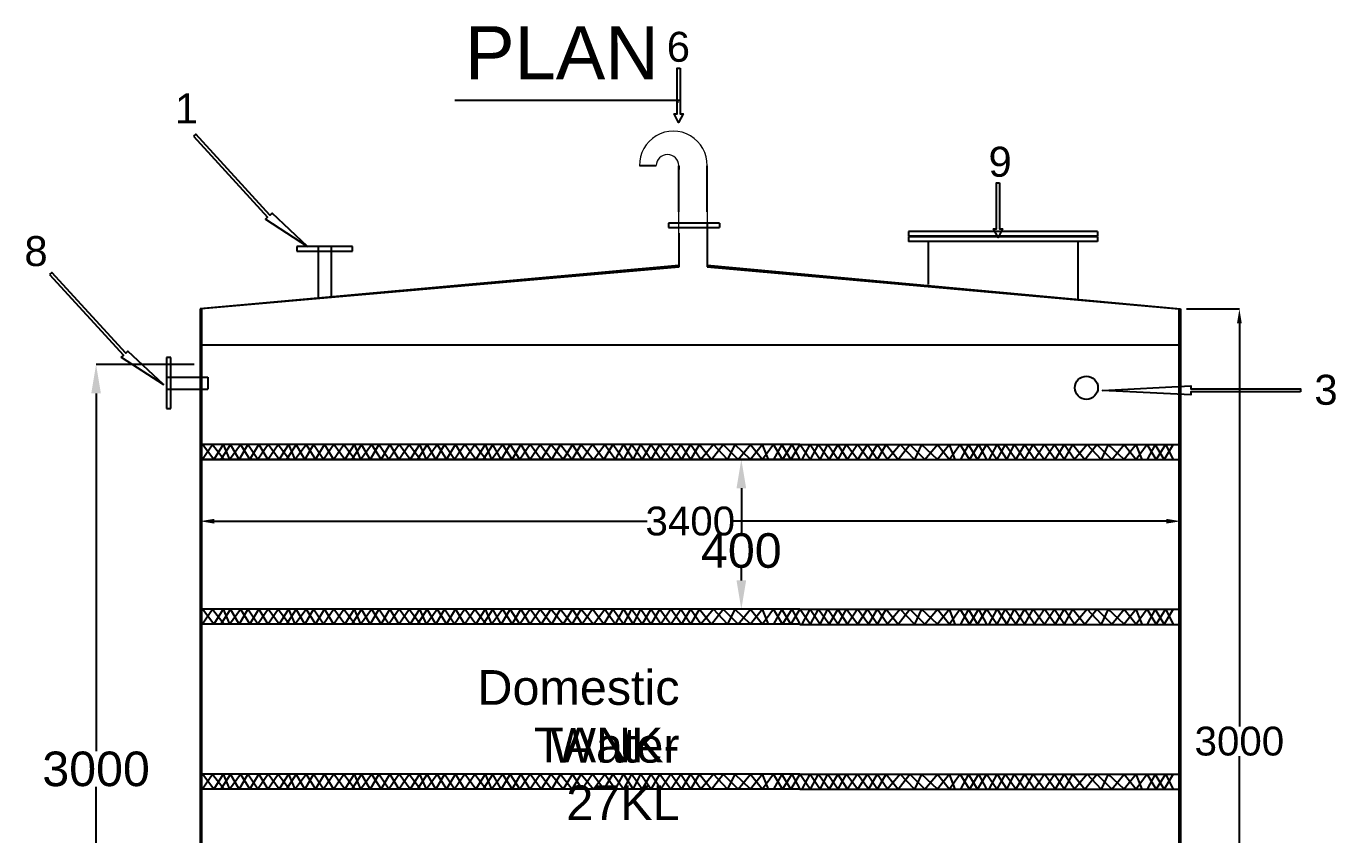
# Model space of a CAD drawing. Header units: millimetres. Extents: x 11098 to 43438, y 8603 to 21518.
# Drawn here: x 33229 to 37769, y 13327 to 16132 of the extents above; entities that cross this region are included whole.
import ezdxf

# ---------------------------------------------------------------- set-up
doc = ezdxf.new("R2010")
doc.units = ezdxf.units.MM
doc.header["$MEASUREMENT"] = 0
doc.layers.add('TEXT', color=5, linetype='Continuous')
doc.styles.get("Standard").update_dxf_attribs({"font": 'arial.ttf'})
doc.dimstyles.get("Standard").update_dxf_attribs({"dimtxt": 100, "dimasz": 50, "dimexe": 0.18, "dimexo": 20, "dimgap": 0.5, "dimtad": 0, "dimtih": 1, "dimtoh": 1, "dimdec": 0, "dimzin": 0, "dimdsep": 46, "dimtxsty": 'Standard', "dimcen": 0.09, "dimadec": 0, "dimazin": 0, "dimtfac": 1, "dimtdec": 0, "dimtofl": 0, "dimtmove": 0, "dimatfit": 3, "dimfxl": 1, "dimtolj": 1, "dimtzin": 0, "dimarcsym": 0})

# ---------------------------------------------------------------- blocks, each defined once
blk = doc.blocks.new('*D21')
at = {"color": 0, "lineweight": -2, "transparency": 16777216}
for p, q in [((33811.3, 14958.4), (33470.7, 14958.4)), ((33470.9, 14858.4), (33470.9, 13616.7)), ((33470.9, 12251.4), (33470.9, 13493.1)), ((33811.3, 12151.4), (33470.7, 12151.4))]:
    blk.add_line(p, q, dxfattribs=at)
at = {"color": 0, "transparency": 16777216}
for points in [[(33454.2, 14858.4), (33487.6, 14858.4), (33470.9, 14958.4)], [(33454.2, 12251.4), (33487.6, 12251.4), (33470.9, 12151.4)]]:
    blk.add_solid(points, dxfattribs=at)
at = {"layer": 'Defpoints', "color": 0, "transparency": 16777216}
for p in [(33831.3, 14958.4), (33470.9, 12151.4), (33831.3, 12151.4)]:
    blk.add_point(p, dxfattribs=at)
at = {"color": 0, "transparency": 16777216, "insert": (33470.9, 13554.9), "char_height": 120, "attachment_point": 5}
blk.add_mtext('\\A1;3000', dxfattribs=at)
blk = doc.blocks.new('*D22')
at = {"color": 0, "lineweight": -2, "transparency": 16777216}
for p, q in [((35720.3, 14629.2), (35708, 14629.2)), ((35708.2, 14529.2), (35708.2, 14374.2)), ((35708.2, 14209.4), (35708.2, 14250.7)), ((35720.3, 14109.4), (35708, 14109.4))]:
    blk.add_line(p, q, dxfattribs=at)
at = {"color": 0, "transparency": 16777216}
for points in [[(35691.5, 14529.2), (35724.8, 14529.2), (35708.2, 14629.2)], [(35691.5, 14209.4), (35724.8, 14209.4), (35708.2, 14109.4)]]:
    blk.add_solid(points, dxfattribs=at)
at = {"layer": 'Defpoints', "color": 0, "transparency": 16777216}
for p in [(35740.3, 14629.2), (35708.2, 14109.4), (35740.3, 14109.4)]:
    blk.add_point(p, dxfattribs=at)
at = {"color": 0, "transparency": 16777216, "insert": (35708.2, 14312.4), "char_height": 120, "attachment_point": 5}
blk.add_mtext('\\A1;400', dxfattribs=at)
blk = doc.blocks.new('*D137')
at = {"color": 0, "lineweight": -2, "transparency": 16777216}
for p, q in [((33831.3, 14609.2), (33831.3, 14414.7)), ((37231.3, 14609.2), (37231.3, 14414.7)), ((33881.3, 14414.9), (35381.7, 14414.9)), ((37181.3, 14414.9), (35680.9, 14414.9))]:
    blk.add_line(p, q, dxfattribs=at)
at = {"color": 0, "transparency": 16777216}
for points in [[(33881.3, 14423.2), (33881.3, 14406.6), (33831.3, 14414.9)], [(37181.3, 14423.2), (37181.3, 14406.6), (37231.3, 14414.9)]]:
    blk.add_solid(points, dxfattribs=at)
at = {"layer": 'Defpoints', "color": 0, "transparency": 16777216}
for p in [(33831.3, 14629.2), (37231.3, 14629.2), (37231.3, 14414.9)]:
    blk.add_point(p, dxfattribs=at)
at = {"color": 0, "transparency": 16777216, "insert": (35531.3, 14414.9), "char_height": 100, "attachment_point": 5}
blk.add_mtext('\\A1;3400', dxfattribs=at)
blk = doc.blocks.new('*D138')
at = {"color": 0, "lineweight": -2, "transparency": 16777216}
for p, q in [((37251.3, 15151.4), (37435.2, 15151.4)), ((37435, 15101.4), (37435, 13703)), ((37435, 12201.4), (37435, 13599.8)), ((37251.3, 12151.4), (37435.2, 12151.4))]:
    blk.add_line(p, q, dxfattribs=at)
at = {"color": 0, "transparency": 16777216}
for points in [[(37426.7, 15101.4), (37443.4, 15101.4), (37435, 15151.4)], [(37426.7, 12201.4), (37443.4, 12201.4), (37435, 12151.4)]]:
    blk.add_solid(points, dxfattribs=at)
at = {"layer": 'Defpoints', "color": 0, "transparency": 16777216}
for p in [(37231.3, 15151.4), (37231.3, 12151.4), (37435, 12151.4)]:
    blk.add_point(p, dxfattribs=at)
at = {"color": 0, "transparency": 16777216, "insert": (37435, 13651.4), "char_height": 100, "attachment_point": 5}
blk.add_mtext('\\A1;3000', dxfattribs=at)

msp = doc.modelspace()

# ---------------------------------------------------------------- linework, layer by layer
for p, q in [((35495.5, 15874.7), (34715.3, 15874.7)), ((35491, 15868.5), (35490.3, 15868.5)), ((35413.1, 15648.3), (35355.4, 15648.3)), ((35491, 15648.3), (35491, 15634.8)), ((35491, 15487.6), (35491, 15648.3)), ((35589.3, 15487.6), (35589.3, 15648.3)), ((35523.4, 15449.4), (35455.8, 15449.4)), ((35455.8, 15449.4), (35455.8, 15433.9)), ((35565, 15449.4), (35523.4, 15449.4)), ((35632.6, 15449.4), (35565, 15449.4)), ((35589.3, 15449.4), (35589.3, 15414.6)), ((35632.6, 15449.4), (35632.6, 15433.9)), ((35455.8, 15433.9), (35565, 15433.9)), ((35491, 15414.6), (35491, 15296.5)), ((35565, 15433.9), (35632.6, 15433.9)), ((35589.3, 15414.6), (35589.3, 15297)), ((36942.8, 15419.9), (36287.8, 15419.9)), ((36287.8, 15419.9), (36287.8, 15404.3)), ((36942.8, 15404.3), (36287.8, 15404.3)), ((36942.8, 15401), (36287.8, 15401)), ((36287.8, 15401), (36287.8, 15385.4)), ((36942.8, 15419.9), (36942.8, 15404.3)), ((36942.8, 15401), (36942.8, 15385.4)), ((34241, 15368.2), (34167.3, 15368.2)), ((34167.3, 15368.2), (34167.3, 15351.2)), ((34167.3, 15351.2), (34286.3, 15351.2)), ((34241, 15368.2), (34241, 15186.9)), ((34286.3, 15368.2), (34241, 15368.2)), ((34286.3, 15368.2), (34286.3, 15190.9)), ((34360, 15368.2), (34286.3, 15368.2)), ((34286.3, 15351.2), (34360, 15351.2)), ((34360, 15351.2), (34360, 15368.2)), ((36942.8, 15385.4), (36287.8, 15385.4)), ((36355.4, 15385.4), (36355.4, 15236.3)), ((36875.2, 15385.4), (36875.2, 15182.4)), ((35491, 15302.5), (33831.3, 15151.4)), ((35589.2, 15303), (37231.3, 15151.4)), ((35491, 15296.5), (33836.5, 15151.4)), ((35589.3, 15297), (37225.3, 15151.2)), ((33831.3, 15151.4), (33831.3, 14958.4)), ((33831.3, 15151.4), (33836.5, 15151.4)), ((33836.5, 15151.4), (33836.5, 12151.4)), ((37225.3, 15151.2), (37225.3, 15152)), ((37225.3, 15151.2), (37225.3, 12151.4)), ((37225.3, 15151.2), (37231.3, 15151.2)), ((37231.3, 14629.2), (37231.3, 15151.4)), ((37231.3, 15151.4), (37231.3, 12151.4)), ((33831.3, 15026.9), (37231.3, 15026.9)), ((33715, 14982.7), (33715, 14915.1)), ((33730.6, 14982.7), (33715, 14982.7)), ((33730.6, 14915.1), (33730.6, 14982.7)), ((33831.3, 14958.4), (33831.3, 12151.4)), ((33831.3, 14958.4), (33831.3, 14915.1)), ((33715, 14915.1), (33857.9, 14915.1)), ((33715, 14915.1), (33715, 14873.5)), ((33730.6, 14805.9), (33730.6, 14915.1)), ((33831.3, 14915.1), (33831.3, 14915.1)), ((33857.9, 14915.1), (33857.9, 14873.5)), ((33715, 14873.5), (33857.9, 14873.5)), ((33715, 14873.5), (33715, 14805.9)), ((33715, 14805.9), (33730.6, 14805.9)), ((35910.5, 14681.2), (33831.3, 14681.2)), ((33839.3, 14629.2), (33875.1, 14681.2)), ((33878.7, 14629.2), (33840.4, 14681.2)), ((33875.1, 14681.2), (33914.7, 14629.2)), ((33911.2, 14681.2), (33878.7, 14629.2)), ((33937.3, 14681.2), (33903.9, 14629.2)), ((33911.2, 14681.2), (33933.4, 14629.2)), ((33933.4, 14629.2), (33971.7, 14681.2)), ((33967.1, 14629.2), (33937.3, 14681.2)), ((33997.4, 14681.2), (33967.1, 14629.2)), ((33971.7, 14681.2), (34004.6, 14629.2)), ((34031.8, 14629.2), (33997.4, 14681.2)), ((34004.6, 14629.2), (34035.3, 14681.2)), ((34067.6, 14681.2), (34031.8, 14629.2)), ((34035.3, 14681.2), (34066.5, 14629.2)), ((34066.5, 14629.2), (34102.3, 14681.2)), ((34105.9, 14629.2), (34067.6, 14681.2)), ((34102.3, 14681.2), (34141.9, 14629.2)), ((34138.4, 14681.2), (34105.9, 14629.2)), ((34164.5, 14681.2), (34131, 14629.2)), ((34138.4, 14681.2), (34160.6, 14629.2)), ((34160.6, 14629.2), (34198.8, 14681.2)), ((34194.3, 14629.2), (34164.5, 14681.2)), ((34224.6, 14681.2), (34194.3, 14629.2)), ((34198.8, 14681.2), (34231.8, 14629.2)), ((34259, 14629.2), (34224.6, 14681.2)), ((34231.8, 14629.2), (34262.5, 14681.2)), ((34294.7, 14681.2), (34259, 14629.2)), ((34262.5, 14681.2), (34293.6, 14629.2)), ((34293.6, 14629.2), (34329.4, 14681.2)), ((34333.1, 14629.2), (34294.7, 14681.2)), ((34329.4, 14681.2), (34369.1, 14629.2)), ((34365.6, 14681.2), (34333.1, 14629.2)), ((34391.7, 14681.2), (34358.2, 14629.2)), ((34365.6, 14681.2), (34387.8, 14629.2)), ((34387.8, 14629.2), (34426, 14681.2)), ((34421.5, 14629.2), (34391.7, 14681.2)), ((34451.8, 14681.2), (34421.5, 14629.2)), ((34426, 14681.2), (34459, 14629.2)), ((34486.1, 14629.2), (34451.8, 14681.2)), ((34459, 14629.2), (34489.6, 14681.2)), ((34521.9, 14681.2), (34486.1, 14629.2)), ((34489.6, 14681.2), (34520.8, 14629.2)), ((34520.8, 14629.2), (34556.6, 14681.2)), ((34560.3, 14629.2), (34521.9, 14681.2)), ((34556.6, 14681.2), (34596.2, 14629.2)), ((34592.8, 14681.2), (34560.3, 14629.2)), ((34618.8, 14681.2), (34585.4, 14629.2)), ((34592.8, 14681.2), (34615, 14629.2)), ((34615, 14629.2), (34653.2, 14681.2)), ((34648.7, 14629.2), (34618.8, 14681.2)), ((34678.9, 14681.2), (34648.7, 14629.2)), ((34653.2, 14681.2), (34686.1, 14629.2)), ((34713.3, 14629.2), (34678.9, 14681.2)), ((34686.1, 14629.2), (34716.8, 14681.2)), ((34749.1, 14681.2), (34713.3, 14629.2)), ((34716.8, 14681.2), (34748, 14629.2)), ((34748, 14629.2), (34783.8, 14681.2)), ((34787.5, 14629.2), (34749.1, 14681.2)), ((35910.5, 14681.2), (34766.9, 14681.2)), ((34783.8, 14681.2), (34823.4, 14629.2)), ((34820, 14681.2), (34787.5, 14629.2)), ((34846, 14681.2), (34812.6, 14629.2)), ((34820, 14681.2), (34842.2, 14629.2)), ((34842.2, 14629.2), (34880.4, 14681.2)), ((34875.8, 14629.2), (34846, 14681.2)), ((34906.1, 14681.2), (34875.8, 14629.2)), ((34880.4, 14681.2), (34913.3, 14629.2)), ((34940.5, 14629.2), (34906.1, 14681.2)), ((34913.3, 14629.2), (34944, 14681.2)), ((34976.3, 14681.2), (34940.5, 14629.2)), ((34944, 14681.2), (34975.2, 14629.2)), ((34975.2, 14629.2), (35011, 14681.2)), ((35014.6, 14629.2), (34976.3, 14681.2)), ((35011, 14681.2), (35050.6, 14629.2)), ((35047.1, 14681.2), (35014.6, 14629.2)), ((35090, 14629.2), (35047.1, 14681.2)), ((35050.6, 14629.2), (35080.8, 14681.2)), ((35080.8, 14681.2), (35122, 14629.2)), ((35122.4, 14681.2), (35090, 14629.2)), ((35122, 14629.2), (35153.3, 14681.2)), ((35156.4, 14629.2), (35122.4, 14681.2)), ((35153.3, 14681.2), (35195.8, 14629.2)), ((35192.7, 14681.2), (35156.4, 14629.2)), ((35231.8, 14629.2), (35192.7, 14681.2)), ((35195.8, 14629.2), (35234.6, 14681.2)), ((35262.9, 14681.2), (35231.8, 14629.2)), ((35234.6, 14681.2), (35272, 14629.2)), ((35299.3, 14629.2), (35262.9, 14681.2)), ((35272, 14629.2), (35299.6, 14681.2)), ((35327.6, 14681.2), (35299.3, 14629.2)), ((35299.6, 14681.2), (35333.6, 14629.2)), ((35364.6, 14629.2), (35327.6, 14681.2)), ((35333.6, 14629.2), (35360.2, 14681.2)), ((35360.2, 14681.2), (35395.8, 14629.2)), ((35394.7, 14681.2), (35364.6, 14629.2)), ((35429.2, 14629.2), (35394.7, 14681.2)), ((35395.8, 14629.2), (35425.1, 14681.2)), ((35425.1, 14681.2), (35464, 14629.2)), ((35463.9, 14681.2), (35429.2, 14629.2)), ((35501.1, 14629.2), (35463.9, 14681.2)), ((35464, 14629.2), (35498.2, 14681.2)), ((35498.2, 14681.2), (35533.2, 14629.2)), ((35531.9, 14681.2), (35501.1, 14629.2)), ((35567.9, 14629.2), (35531.9, 14681.2)), ((35533.2, 14629.2), (35562.8, 14681.2)), ((35562.8, 14681.2), (35604.5, 14629.2)), ((35611.6, 14681.2), (35567.9, 14629.2)), ((35604.5, 14629.2), (35645.3, 14681.2)), ((35660.5, 14629.2), (35611.6, 14681.2)), ((35645.3, 14681.2), (35697.3, 14629.2)), ((35685.1, 14681.2), (35660.5, 14629.2)), ((35740.3, 14629.2), (35685.1, 14681.2)), ((35697.3, 14629.2), (35740.3, 14681.2)), ((35781.8, 14681.2), (35740.3, 14629.2)), ((35740.3, 14681.2), (35781.8, 14629.2)), ((35802.4, 14629.2), (35781.8, 14681.2)), ((35819.7, 14681.2), (35781.8, 14629.2)), ((35851.1, 14629.2), (35819.7, 14681.2)), ((35848.3, 14681.2), (35820, 14629.2)), ((35879.4, 14629.2), (35848.3, 14681.2)), ((35883.1, 14681.2), (35851.1, 14629.2)), ((35910.5, 14681.2), (35879.4, 14629.2)), ((35883.1, 14681.2), (35910.5, 14629.2)), ((35910.5, 14681.2), (37231.3, 14681.2)), ((35946.9, 14629.2), (35910.5, 14681.2)), ((35919.6, 14629.2), (35947.2, 14681.2)), ((35975.1, 14681.2), (35946.9, 14629.2)), ((35947.2, 14681.2), (35981.2, 14629.2)), ((36012.2, 14629.2), (35975.1, 14681.2)), ((35981.2, 14629.2), (36007.8, 14681.2)), ((36007.8, 14681.2), (36043.4, 14629.2)), ((36042.3, 14681.2), (36012.2, 14629.2)), ((36076.8, 14629.2), (36042.3, 14681.2)), ((36043.4, 14629.2), (36072.6, 14681.2)), ((36072.6, 14681.2), (36111.6, 14629.2)), ((36111.5, 14681.2), (36076.8, 14629.2)), ((36148.7, 14629.2), (36111.5, 14681.2)), ((36111.6, 14629.2), (36145.8, 14681.2)), ((36145.8, 14681.2), (36180.8, 14629.2)), ((36179.4, 14681.2), (36148.7, 14629.2)), ((36215.5, 14629.2), (36179.4, 14681.2)), ((36180.8, 14629.2), (36210.3, 14681.2)), ((36210.3, 14681.2), (36252.1, 14629.2)), ((36259.2, 14681.2), (36215.5, 14629.2)), ((36252.1, 14629.2), (36292.9, 14681.2)), ((36308.1, 14629.2), (36259.2, 14681.2)), ((36292.9, 14681.2), (36344.9, 14629.2)), ((36332.7, 14681.2), (36308.1, 14629.2)), ((36387.8, 14629.2), (36332.7, 14681.2)), ((36344.9, 14629.2), (36387.8, 14681.2)), ((36429.4, 14681.2), (36387.8, 14629.2)), ((36387.8, 14681.2), (36429.4, 14629.2)), ((36450, 14629.2), (36429.4, 14681.2)), ((36467.3, 14681.2), (36429.4, 14629.2)), ((36498.7, 14629.2), (36467.3, 14681.2)), ((36495.9, 14681.2), (36467.6, 14629.2)), ((36527, 14629.2), (36495.9, 14681.2)), ((36530.7, 14681.2), (36498.7, 14629.2)), ((36558.1, 14681.2), (36527, 14629.2)), ((36530.7, 14681.2), (36558.1, 14629.2)), ((36594.5, 14629.2), (36558.1, 14681.2)), ((36567.2, 14629.2), (36594.8, 14681.2)), ((36622.7, 14681.2), (36594.5, 14629.2)), ((36594.8, 14681.2), (36628.8, 14629.2)), ((36659.8, 14629.2), (36622.7, 14681.2)), ((36628.8, 14629.2), (36655.4, 14681.2)), ((36655.4, 14681.2), (36691, 14629.2)), ((36689.9, 14681.2), (36659.8, 14629.2)), ((36724.4, 14629.2), (36689.9, 14681.2)), ((36691, 14629.2), (36720.2, 14681.2)), ((36720.2, 14681.2), (36759.2, 14629.2)), ((36759.1, 14681.2), (36724.4, 14629.2)), ((36796.3, 14629.2), (36759.1, 14681.2)), ((36759.2, 14629.2), (36793.4, 14681.2)), ((36793.4, 14681.2), (36828.4, 14629.2)), ((36827, 14681.2), (36796.3, 14629.2)), ((36863.1, 14629.2), (36827, 14681.2)), ((36828.4, 14629.2), (36857.9, 14681.2)), ((36857.9, 14681.2), (36899.7, 14629.2)), ((36906.8, 14681.2), (36863.1, 14629.2)), ((36899.7, 14629.2), (36940.5, 14681.2)), ((36955.7, 14629.2), (36906.8, 14681.2)), ((36940.5, 14681.2), (36992.5, 14629.2)), ((36980.3, 14681.2), (36955.7, 14629.2)), ((37035.4, 14629.2), (36980.3, 14681.2)), ((36992.5, 14629.2), (37035.4, 14681.2)), ((37077, 14681.2), (37035.4, 14629.2)), ((37035.4, 14681.2), (37077, 14629.2)), ((37097.6, 14629.2), (37077, 14681.2)), ((37114.9, 14681.2), (37077, 14629.2)), ((37146.3, 14629.2), (37114.9, 14681.2)), ((37143.4, 14681.2), (37115.2, 14629.2)), ((37174.6, 14629.2), (37143.4, 14681.2)), ((37178.3, 14681.2), (37146.3, 14629.2)), ((37205.7, 14681.2), (37174.6, 14629.2)), ((37178.3, 14681.2), (37205.7, 14629.2)), ((35910.5, 14629.2), (33831.3, 14629.2)), ((33831.3, 14629.2), (35910.5, 14629.2)), ((35910.5, 14629.2), (37231.3, 14629.2)), ((35910.5, 14109.4), (33831.3, 14109.4)), ((33839.3, 14057.4), (33875.1, 14109.4)), ((33878.7, 14057.4), (33840.4, 14109.4)), ((33875.1, 14109.4), (33914.7, 14057.4)), ((33911.2, 14109.4), (33878.7, 14057.4)), ((33937.3, 14109.4), (33903.9, 14057.4)), ((33911.2, 14109.4), (33933.4, 14057.4)), ((33933.4, 14057.4), (33971.7, 14109.4)), ((33967.1, 14057.4), (33937.3, 14109.4)), ((33997.4, 14109.4), (33967.1, 14057.4)), ((33971.7, 14109.4), (34004.6, 14057.4)), ((34031.8, 14057.4), (33997.4, 14109.4)), ((34004.6, 14057.4), (34035.3, 14109.4)), ((34067.6, 14109.4), (34031.8, 14057.4)), ((34035.3, 14109.4), (34066.5, 14057.4)), ((34066.5, 14057.4), (34102.3, 14109.4)), ((34105.9, 14057.4), (34067.6, 14109.4)), ((34102.3, 14109.4), (34141.9, 14057.4)), ((34138.4, 14109.4), (34105.9, 14057.4)), ((34164.5, 14109.4), (34131, 14057.4)), ((34138.4, 14109.4), (34160.6, 14057.4)), ((34160.6, 14057.4), (34198.8, 14109.4)), ((34194.3, 14057.4), (34164.5, 14109.4)), ((34224.6, 14109.4), (34194.3, 14057.4)), ((34198.8, 14109.4), (34231.8, 14057.4)), ((34259, 14057.4), (34224.6, 14109.4)), ((34231.8, 14057.4), (34262.5, 14109.4)), ((34294.7, 14109.4), (34259, 14057.4)), ((34262.5, 14109.4), (34293.6, 14057.4)), ((34293.6, 14057.4), (34329.4, 14109.4)), ((34333.1, 14057.4), (34294.7, 14109.4)), ((34329.4, 14109.4), (34369.1, 14057.4)), ((34365.6, 14109.4), (34333.1, 14057.4)), ((34391.7, 14109.4), (34358.2, 14057.4)), ((34365.6, 14109.4), (34387.8, 14057.4)), ((34387.8, 14057.4), (34426, 14109.4)), ((34421.5, 14057.4), (34391.7, 14109.4)), ((34451.8, 14109.4), (34421.5, 14057.4)), ((34426, 14109.4), (34459, 14057.4)), ((34486.1, 14057.4), (34451.8, 14109.4)), ((34459, 14057.4), (34489.6, 14109.4)), ((34521.9, 14109.4), (34486.1, 14057.4)), ((34489.6, 14109.4), (34520.8, 14057.4)), ((34520.8, 14057.4), (34556.6, 14109.4)), ((34560.3, 14057.4), (34521.9, 14109.4)), ((34556.6, 14109.4), (34596.2, 14057.4)), ((34592.8, 14109.4), (34560.3, 14057.4)), ((34618.8, 14109.4), (34585.4, 14057.4)), ((34592.8, 14109.4), (34615, 14057.4)), ((34615, 14057.4), (34653.2, 14109.4)), ((34648.7, 14057.4), (34618.8, 14109.4)), ((34678.9, 14109.4), (34648.7, 14057.4)), ((34653.2, 14109.4), (34686.1, 14057.4)), ((34713.3, 14057.4), (34678.9, 14109.4)), ((34686.1, 14057.4), (34716.8, 14109.4)), ((34749.1, 14109.4), (34713.3, 14057.4)), ((34716.8, 14109.4), (34748, 14057.4)), ((34748, 14057.4), (34783.8, 14109.4)), ((34787.5, 14057.4), (34749.1, 14109.4)), ((35910.5, 14109.4), (34766.9, 14109.4)), ((34783.8, 14109.4), (34823.4, 14057.4)), ((34820, 14109.4), (34787.5, 14057.4)), ((34846, 14109.4), (34812.6, 14057.4)), ((34820, 14109.4), (34842.2, 14057.4)), ((34842.2, 14057.4), (34880.4, 14109.4)), ((34875.8, 14057.4), (34846, 14109.4)), ((34906.1, 14109.4), (34875.8, 14057.4)), ((34880.4, 14109.4), (34913.3, 14057.4)), ((34940.5, 14057.4), (34906.1, 14109.4)), ((34913.3, 14057.4), (34944, 14109.4)), ((34976.3, 14109.4), (34940.5, 14057.4)), ((34944, 14109.4), (34975.2, 14057.4)), ((34975.2, 14057.4), (35011, 14109.4)), ((35014.6, 14057.4), (34976.3, 14109.4)), ((35011, 14109.4), (35050.6, 14057.4)), ((35047.1, 14109.4), (35014.6, 14057.4)), ((35090, 14057.4), (35047.1, 14109.4)), ((35050.6, 14057.4), (35080.8, 14109.4)), ((35080.8, 14109.4), (35122, 14057.4)), ((35122.4, 14109.4), (35090, 14057.4)), ((35122, 14057.4), (35153.3, 14109.4)), ((35156.4, 14057.4), (35122.4, 14109.4)), ((35153.3, 14109.4), (35195.8, 14057.4)), ((35192.7, 14109.4), (35156.4, 14057.4)), ((35231.8, 14057.4), (35192.7, 14109.4)), ((35195.8, 14057.4), (35234.6, 14109.4)), ((35262.9, 14109.4), (35231.8, 14057.4)), ((35234.6, 14109.4), (35272, 14057.4)), ((35299.3, 14057.4), (35262.9, 14109.4)), ((35272, 14057.4), (35299.6, 14109.4)), ((35327.6, 14109.4), (35299.3, 14057.4)), ((35299.6, 14109.4), (35333.6, 14057.4)), ((35364.6, 14057.4), (35327.6, 14109.4)), ((35333.6, 14057.4), (35360.2, 14109.4)), ((35360.2, 14109.4), (35395.8, 14057.4)), ((35394.7, 14109.4), (35364.6, 14057.4)), ((35429.2, 14057.4), (35394.7, 14109.4)), ((35395.8, 14057.4), (35425.1, 14109.4)), ((35425.1, 14109.4), (35464, 14057.4)), ((35463.9, 14109.4), (35429.2, 14057.4)), ((35501.1, 14057.4), (35463.9, 14109.4)), ((35464, 14057.4), (35498.2, 14109.4)), ((35498.2, 14109.4), (35533.2, 14057.4)), ((35531.9, 14109.4), (35501.1, 14057.4)), ((35567.9, 14057.4), (35531.9, 14109.4)), ((35533.2, 14057.4), (35562.8, 14109.4)), ((35562.8, 14109.4), (35604.5, 14057.4)), ((35611.6, 14109.4), (35567.9, 14057.4)), ((35604.5, 14057.4), (35645.3, 14109.4)), ((35660.5, 14057.4), (35611.6, 14109.4)), ((35645.3, 14109.4), (35697.3, 14057.4)), ((35685.1, 14109.4), (35660.5, 14057.4)), ((35740.3, 14057.4), (35685.1, 14109.4)), ((35697.3, 14057.4), (35740.3, 14109.4)), ((35781.8, 14109.4), (35740.3, 14057.4)), ((35740.3, 14109.4), (35781.8, 14057.4)), ((35802.4, 14057.4), (35781.8, 14109.4)), ((35819.7, 14109.4), (35781.8, 14057.4)), ((35851.1, 14057.4), (35819.7, 14109.4)), ((35848.3, 14109.4), (35820, 14057.4)), ((35879.4, 14057.4), (35848.3, 14109.4)), ((35883.1, 14109.4), (35851.1, 14057.4)), ((35910.5, 14109.4), (35879.4, 14057.4)), ((35883.1, 14109.4), (35910.5, 14057.4)), ((35910.5, 14109.4), (37231.3, 14109.4)), ((35946.9, 14057.4), (35910.5, 14109.4)), ((35919.6, 14057.4), (35947.2, 14109.4)), ((35975.1, 14109.4), (35946.9, 14057.4)), ((35947.2, 14109.4), (35981.2, 14057.4)), ((36012.2, 14057.4), (35975.1, 14109.4)), ((35981.2, 14057.4), (36007.8, 14109.4)), ((36007.8, 14109.4), (36043.4, 14057.4)), ((36042.3, 14109.4), (36012.2, 14057.4)), ((36076.8, 14057.4), (36042.3, 14109.4)), ((36043.4, 14057.4), (36072.6, 14109.4)), ((36072.6, 14109.4), (36111.6, 14057.4)), ((36111.5, 14109.4), (36076.8, 14057.4)), ((36148.7, 14057.4), (36111.5, 14109.4)), ((36111.6, 14057.4), (36145.8, 14109.4)), ((36145.8, 14109.4), (36180.8, 14057.4)), ((36179.4, 14109.4), (36148.7, 14057.4)), ((36215.5, 14057.4), (36179.4, 14109.4)), ((36180.8, 14057.4), (36210.3, 14109.4)), ((36210.3, 14109.4), (36252.1, 14057.4)), ((36259.2, 14109.4), (36215.5, 14057.4)), ((36252.1, 14057.4), (36292.9, 14109.4)), ((36308.1, 14057.4), (36259.2, 14109.4)), ((36292.9, 14109.4), (36344.9, 14057.4)), ((36332.7, 14109.4), (36308.1, 14057.4)), ((36387.8, 14057.4), (36332.7, 14109.4)), ((36344.9, 14057.4), (36387.8, 14109.4)), ((36429.4, 14109.4), (36387.8, 14057.4)), ((36387.8, 14109.4), (36429.4, 14057.4)), ((36450, 14057.4), (36429.4, 14109.4)), ((36467.3, 14109.4), (36429.4, 14057.4)), ((36498.7, 14057.4), (36467.3, 14109.4)), ((36495.9, 14109.4), (36467.6, 14057.4)), ((36527, 14057.4), (36495.9, 14109.4)), ((36530.7, 14109.4), (36498.7, 14057.4)), ((36558.1, 14109.4), (36527, 14057.4)), ((36530.7, 14109.4), (36558.1, 14057.4)), ((36594.5, 14057.4), (36558.1, 14109.4)), ((36567.2, 14057.4), (36594.8, 14109.4)), ((36622.7, 14109.4), (36594.5, 14057.4)), ((36594.8, 14109.4), (36628.8, 14057.4)), ((36659.8, 14057.4), (36622.7, 14109.4)), ((36628.8, 14057.4), (36655.4, 14109.4)), ((36655.4, 14109.4), (36691, 14057.4)), ((36689.9, 14109.4), (36659.8, 14057.4)), ((36724.4, 14057.4), (36689.9, 14109.4)), ((36691, 14057.4), (36720.2, 14109.4)), ((36720.2, 14109.4), (36759.2, 14057.4)), ((36759.1, 14109.4), (36724.4, 14057.4)), ((36796.3, 14057.4), (36759.1, 14109.4)), ((36759.2, 14057.4), (36793.4, 14109.4)), ((36793.4, 14109.4), (36828.4, 14057.4)), ((36827, 14109.4), (36796.3, 14057.4)), ((36863.1, 14057.4), (36827, 14109.4)), ((36828.4, 14057.4), (36857.9, 14109.4)), ((36857.9, 14109.4), (36899.7, 14057.4)), ((36906.8, 14109.4), (36863.1, 14057.4)), ((36899.7, 14057.4), (36940.5, 14109.4)), ((36955.7, 14057.4), (36906.8, 14109.4)), ((36940.5, 14109.4), (36992.5, 14057.4)), ((36980.3, 14109.4), (36955.7, 14057.4)), ((37035.4, 14057.4), (36980.3, 14109.4)), ((36992.5, 14057.4), (37035.4, 14109.4)), ((37077, 14109.4), (37035.4, 14057.4)), ((37035.4, 14109.4), (37077, 14057.4)), ((37097.6, 14057.4), (37077, 14109.4)), ((37114.9, 14109.4), (37077, 14057.4)), ((37146.3, 14057.4), (37114.9, 14109.4)), ((37143.4, 14109.4), (37115.2, 14057.4)), ((37174.6, 14057.4), (37143.4, 14109.4)), ((37178.3, 14109.4), (37146.3, 14057.4)), ((37205.7, 14109.4), (37174.6, 14057.4)), ((37178.3, 14109.4), (37205.7, 14057.4)), ((35910.5, 14057.4), (33831.3, 14057.4)), ((35910.5, 14056.1), (37231.3, 14056.1)), ((35910.5, 13537.6), (33831.3, 13537.6)), ((33839.3, 13485.6), (33875.1, 13537.6)), ((33878.7, 13485.6), (33840.4, 13537.6)), ((33875.1, 13537.6), (33914.7, 13485.6)), ((33911.2, 13537.6), (33878.7, 13485.6)), ((33937.3, 13537.6), (33903.9, 13485.6)), ((33911.2, 13537.6), (33933.4, 13485.6)), ((33933.4, 13485.6), (33971.7, 13537.6)), ((33967.1, 13485.6), (33937.3, 13537.6)), ((33997.4, 13537.6), (33967.1, 13485.6)), ((33971.7, 13537.6), (34004.6, 13485.6)), ((34031.8, 13485.6), (33997.4, 13537.6)), ((34004.6, 13485.6), (34035.3, 13537.6)), ((34067.6, 13537.6), (34031.8, 13485.6)), ((34035.3, 13537.6), (34066.5, 13485.6)), ((34066.5, 13485.6), (34102.3, 13537.6)), ((34105.9, 13485.6), (34067.6, 13537.6)), ((34102.3, 13537.6), (34141.9, 13485.6)), ((34138.4, 13537.6), (34105.9, 13485.6)), ((34164.5, 13537.6), (34131, 13485.6)), ((34138.4, 13537.6), (34160.6, 13485.6)), ((34160.6, 13485.6), (34198.8, 13537.6)), ((34194.3, 13485.6), (34164.5, 13537.6)), ((34224.6, 13537.6), (34194.3, 13485.6)), ((34198.8, 13537.6), (34231.8, 13485.6)), ((34259, 13485.6), (34224.6, 13537.6)), ((34231.8, 13485.6), (34262.5, 13537.6)), ((34294.7, 13537.6), (34259, 13485.6)), ((34262.5, 13537.6), (34293.6, 13485.6)), ((34293.6, 13485.6), (34329.4, 13537.6)), ((34333.1, 13485.6), (34294.7, 13537.6)), ((34329.4, 13537.6), (34369.1, 13485.6)), ((34365.6, 13537.6), (34333.1, 13485.6)), ((34391.7, 13537.6), (34358.2, 13485.6)), ((34365.6, 13537.6), (34387.8, 13485.6)), ((34387.8, 13485.6), (34426, 13537.6)), ((34421.5, 13485.6), (34391.7, 13537.6)), ((34451.8, 13537.6), (34421.5, 13485.6)), ((34426, 13537.6), (34459, 13485.6)), ((34486.1, 13485.6), (34451.8, 13537.6)), ((34459, 13485.6), (34489.6, 13537.6)), ((34521.9, 13537.6), (34486.1, 13485.6)), ((34489.6, 13537.6), (34520.8, 13485.6)), ((34520.8, 13485.6), (34556.6, 13537.6)), ((34560.3, 13485.6), (34521.9, 13537.6)), ((34556.6, 13537.6), (34596.2, 13485.6)), ((34592.8, 13537.6), (34560.3, 13485.6)), ((34618.8, 13537.6), (34585.4, 13485.6)), ((34592.8, 13537.6), (34615, 13485.6)), ((34615, 13485.6), (34653.2, 13537.6)), ((34648.7, 13485.6), (34618.8, 13537.6)), ((34678.9, 13537.6), (34648.7, 13485.6)), ((34653.2, 13537.6), (34686.1, 13485.6)), ((34713.3, 13485.6), (34678.9, 13537.6)), ((34686.1, 13485.6), (34716.8, 13537.6)), ((34749.1, 13537.6), (34713.3, 13485.6)), ((34716.8, 13537.6), (34748, 13485.6)), ((34748, 13485.6), (34783.8, 13537.6)), ((34787.5, 13485.6), (34749.1, 13537.6)), ((35910.5, 13537.6), (34766.9, 13537.6)), ((34783.8, 13537.6), (34823.4, 13485.6)), ((34820, 13537.6), (34787.5, 13485.6)), ((34846, 13537.6), (34812.6, 13485.6)), ((34820, 13537.6), (34842.2, 13485.6)), ((34842.2, 13485.6), (34880.4, 13537.6)), ((34875.8, 13485.6), (34846, 13537.6)), ((34906.1, 13537.6), (34875.8, 13485.6)), ((34880.4, 13537.6), (34913.3, 13485.6)), ((34940.5, 13485.6), (34906.1, 13537.6)), ((34913.3, 13485.6), (34944, 13537.6)), ((34976.3, 13537.6), (34940.5, 13485.6)), ((34944, 13537.6), (34975.2, 13485.6)), ((34975.2, 13485.6), (35011, 13537.6)), ((35014.6, 13485.6), (34976.3, 13537.6)), ((35011, 13537.6), (35050.6, 13485.6)), ((35047.1, 13537.6), (35014.6, 13485.6)), ((35090, 13485.6), (35047.1, 13537.6)), ((35050.6, 13485.6), (35080.8, 13537.6)), ((35080.8, 13537.6), (35122, 13485.6)), ((35122.4, 13537.6), (35090, 13485.6)), ((35122, 13485.6), (35153.3, 13537.6)), ((35156.4, 13485.6), (35122.4, 13537.6)), ((35153.3, 13537.6), (35195.8, 13485.6)), ((35192.7, 13537.6), (35156.4, 13485.6)), ((35231.8, 13485.6), (35192.7, 13537.6)), ((35195.8, 13485.6), (35234.6, 13537.6)), ((35262.9, 13537.6), (35231.8, 13485.6)), ((35234.6, 13537.6), (35272, 13485.6)), ((35299.3, 13485.6), (35262.9, 13537.6)), ((35272, 13485.6), (35299.6, 13537.6)), ((35327.6, 13537.6), (35299.3, 13485.6)), ((35299.6, 13537.6), (35333.6, 13485.6)), ((35364.6, 13485.6), (35327.6, 13537.6)), ((35333.6, 13485.6), (35360.2, 13537.6)), ((35360.2, 13537.6), (35395.8, 13485.6)), ((35394.7, 13537.6), (35364.6, 13485.6)), ((35429.2, 13485.6), (35394.7, 13537.6)), ((35395.8, 13485.6), (35425.1, 13537.6)), ((35425.1, 13537.6), (35464, 13485.6)), ((35463.9, 13537.6), (35429.2, 13485.6)), ((35501.1, 13485.6), (35463.9, 13537.6)), ((35464, 13485.6), (35498.2, 13537.6)), ((35498.2, 13537.6), (35533.2, 13485.6)), ((35531.9, 13537.6), (35501.1, 13485.6)), ((35567.9, 13485.6), (35531.9, 13537.6)), ((35533.2, 13485.6), (35562.8, 13537.6)), ((35562.8, 13537.6), (35604.5, 13485.6)), ((35611.6, 13537.6), (35567.9, 13485.6)), ((35604.5, 13485.6), (35645.3, 13537.6)), ((35660.5, 13485.6), (35611.6, 13537.6)), ((35645.3, 13537.6), (35697.3, 13485.6)), ((35685.1, 13537.6), (35660.5, 13485.6)), ((35740.3, 13485.6), (35685.1, 13537.6)), ((35697.3, 13485.6), (35740.3, 13537.6)), ((35781.8, 13537.6), (35740.3, 13485.6)), ((35740.3, 13537.6), (35781.8, 13485.6)), ((35802.4, 13485.6), (35781.8, 13537.6)), ((35819.7, 13537.6), (35781.8, 13485.6)), ((35851.1, 13485.6), (35819.7, 13537.6)), ((35848.3, 13537.6), (35820, 13485.6)), ((35879.4, 13485.6), (35848.3, 13537.6)), ((35883.1, 13537.6), (35851.1, 13485.6)), ((35910.5, 13537.6), (35879.4, 13485.6)), ((35883.1, 13537.6), (35910.5, 13485.6)), ((35910.5, 13537.6), (37231.3, 13537.6)), ((35946.9, 13485.6), (35910.5, 13537.6)), ((35919.6, 13485.6), (35947.2, 13537.6)), ((35975.1, 13537.6), (35946.9, 13485.6)), ((35947.2, 13537.6), (35981.2, 13485.6)), ((36012.2, 13485.6), (35975.1, 13537.6)), ((35981.2, 13485.6), (36007.8, 13537.6)), ((36007.8, 13537.6), (36043.4, 13485.6)), ((36042.3, 13537.6), (36012.2, 13485.6)), ((36076.8, 13485.6), (36042.3, 13537.6)), ((36043.4, 13485.6), (36072.6, 13537.6)), ((36072.6, 13537.6), (36111.6, 13485.6)), ((36111.5, 13537.6), (36076.8, 13485.6)), ((36148.7, 13485.6), (36111.5, 13537.6)), ((36111.6, 13485.6), (36145.8, 13537.6)), ((36145.8, 13537.6), (36180.8, 13485.6)), ((36179.4, 13537.6), (36148.7, 13485.6)), ((36215.5, 13485.6), (36179.4, 13537.6)), ((36180.8, 13485.6), (36210.3, 13537.6)), ((36210.3, 13537.6), (36252.1, 13485.6)), ((36259.2, 13537.6), (36215.5, 13485.6)), ((36252.1, 13485.6), (36292.9, 13537.6)), ((36308.1, 13485.6), (36259.2, 13537.6)), ((36292.9, 13537.6), (36344.9, 13485.6)), ((36332.7, 13537.6), (36308.1, 13485.6)), ((36387.8, 13485.6), (36332.7, 13537.6)), ((36344.9, 13485.6), (36387.8, 13537.6)), ((36429.4, 13537.6), (36387.8, 13485.6)), ((36387.8, 13537.6), (36429.4, 13485.6)), ((36450, 13485.6), (36429.4, 13537.6)), ((36467.3, 13537.6), (36429.4, 13485.6)), ((36498.7, 13485.6), (36467.3, 13537.6)), ((36495.9, 13537.6), (36467.6, 13485.6)), ((36527, 13485.6), (36495.9, 13537.6)), ((36530.7, 13537.6), (36498.7, 13485.6)), ((36558.1, 13537.6), (36527, 13485.6)), ((36530.7, 13537.6), (36558.1, 13485.6)), ((36594.5, 13485.6), (36558.1, 13537.6)), ((36567.2, 13485.6), (36594.8, 13537.6)), ((36622.7, 13537.6), (36594.5, 13485.6)), ((36594.8, 13537.6), (36628.8, 13485.6)), ((36659.8, 13485.6), (36622.7, 13537.6)), ((36628.8, 13485.6), (36655.4, 13537.6)), ((36655.4, 13537.6), (36691, 13485.6)), ((36689.9, 13537.6), (36659.8, 13485.6)), ((36724.4, 13485.6), (36689.9, 13537.6)), ((36691, 13485.6), (36720.2, 13537.6)), ((36720.2, 13537.6), (36759.2, 13485.6)), ((36759.1, 13537.6), (36724.4, 13485.6)), ((36796.3, 13485.6), (36759.1, 13537.6)), ((36759.2, 13485.6), (36793.4, 13537.6)), ((36793.4, 13537.6), (36828.4, 13485.6)), ((36827, 13537.6), (36796.3, 13485.6)), ((36863.1, 13485.6), (36827, 13537.6)), ((36828.4, 13485.6), (36857.9, 13537.6)), ((36857.9, 13537.6), (36899.7, 13485.6)), ((36906.8, 13537.6), (36863.1, 13485.6)), ((36899.7, 13485.6), (36940.5, 13537.6)), ((36955.7, 13485.6), (36906.8, 13537.6)), ((36940.5, 13537.6), (36992.5, 13485.6)), ((36980.3, 13537.6), (36955.7, 13485.6)), ((37035.4, 13485.6), (36980.3, 13537.6)), ((36992.5, 13485.6), (37035.4, 13537.6)), ((37077, 13537.6), (37035.4, 13485.6)), ((37035.4, 13537.6), (37077, 13485.6)), ((37097.6, 13485.6), (37077, 13537.6)), ((37114.9, 13537.6), (37077, 13485.6)), ((37146.3, 13485.6), (37114.9, 13537.6)), ((37143.4, 13537.6), (37115.2, 13485.6)), ((37174.6, 13485.6), (37143.4, 13537.6)), ((37178.3, 13537.6), (37146.3, 13485.6)), ((37205.7, 13537.6), (37174.6, 13485.6)), ((37178.3, 13537.6), (37205.7, 13485.6)), ((35910.5, 13485.6), (33831.3, 13485.6)), ((35910.5, 13485.6), (37231.3, 13485.6))]:
    msp.add_line(p, q)
for points in [[(35495.8, 15987), (35495.8, 15827.9), (35506.2, 15827.9), (35490.6, 15798), (35475, 15827.9), (35485.4, 15827.9), (35485.4, 15987)], [(33809.1, 15750.2), (34065.5, 15469.8), (34057.8, 15462.8), (34204.1, 15368.2), (34080.9, 15483.9), (34073.2, 15476.8), (33816.8, 15757.2)], [(36603.6, 15588.3), (36603.6, 15429.2), (36614, 15429.2), (36598.4, 15399.3), (36582.8, 15429.2), (36593.2, 15429.2), (36593.2, 15588.3)], [(33309.7, 15271.1), (33566.1, 14990.7), (33558.4, 14983.7), (33704.7, 14889.1), (33581.5, 15004.7), (33573.8, 14997.7), (33317.4, 15278.1)], [(37646.7, 14863.4), (37266.7, 14863.4), (37266.7, 14853), (36959.9, 14868.6), (37266.7, 14884.2), (37266.7, 14873.8), (37646.7, 14873.8)]]:
    msp.add_lwpolyline(points, close=True)
at = {"color": 7, "lineweight": 13, "ltscale": 0.5}
for points in [[(35491, 15296.5), (35491, 15487.6)], [(35589.3, 15487.6), (35589.3, 15449.4)]]:
    msp.add_lwpolyline(points, dxfattribs=at)
msp.add_circle((36904.5, 14877.8), 40.1)
at = {"color": 7, "lineweight": 13, "ltscale": 5}
for centre, radius, start, end in [((35472.3, 15651.2), 117, 358.5778, 181.4222), ((35452, 15648), 39, 0.532, 179.468)]:
    msp.add_arc(centre, radius, start, end, dxfattribs=at)

# ---------------------------------------------------------------- texts
msp.add_text('PLAN', height=184.15).set_placement((34750.3, 15948.1))
at = {"color": 0, "width": 0.921, "attachment_point": 3}
for s, insert, char_height in [('Domestic Water', (35494, 13898.3), 120.381), ('TANK- 27KL', (35494, 13699.2), 120.38)]:
    msp.add_mtext(s, dxfattribs=dict(at, insert=insert, char_height=char_height))
at = {"layer": 'TEXT', "color": 0}
for s, p in [('6', (35449.5, 16008.8)), ('1', (33744.2, 15794.8)), ('9', (36565.1, 15610)), ('8', (33222.3, 15300)), ('3', (37694.9, 14818.9))]:
    msp.add_text(s, height=104, dxfattribs=at).set_placement(p)

# ---------------------------------------------------------------- dimensions: what is measured, and where the dimension line sits
dim = msp.add_linear_dim(base=(37435, 12151.4), p1=(37231.3, 15151.4), p2=(37231.3, 12151.4), angle=90, dimstyle='Standard')
dim.commit()
dim.dimension.update_dxf_attribs({"geometry": '*D138', "text_midpoint": (37435, 13651.4)})
for base, p1, p2, text, picture, middle in [((33470.9, 12151.4), (33831.3, 14958.4), (33831.3, 12151.4), '3000', '*D21', (33470.9, 13554.9)), ((35708.2, 14109.4), (35740.3, 14629.2), (35740.3, 14109.4), '400', '*D22', (35708.2, 14312.4))]:
    dim = msp.add_linear_dim(base=base, p1=p1, p2=p2, angle=90, text=text, dimstyle='Standard', override={"dimtxt": 120, "dimasz": 100})
    dim.commit()
    dim.dimension.update_dxf_attribs({"geometry": picture, "text_midpoint": middle, "dimtype": 160})
dim = msp.add_linear_dim(base=(37231.3, 14414.9), p1=(33831.3, 14629.2), p2=(37231.3, 14629.2), dimstyle='Standard')
dim.commit()
dim.dimension.update_dxf_attribs({"geometry": '*D137', "text_midpoint": (35531.3, 14414.9)})

doc.saveas('drawing.dxf')
